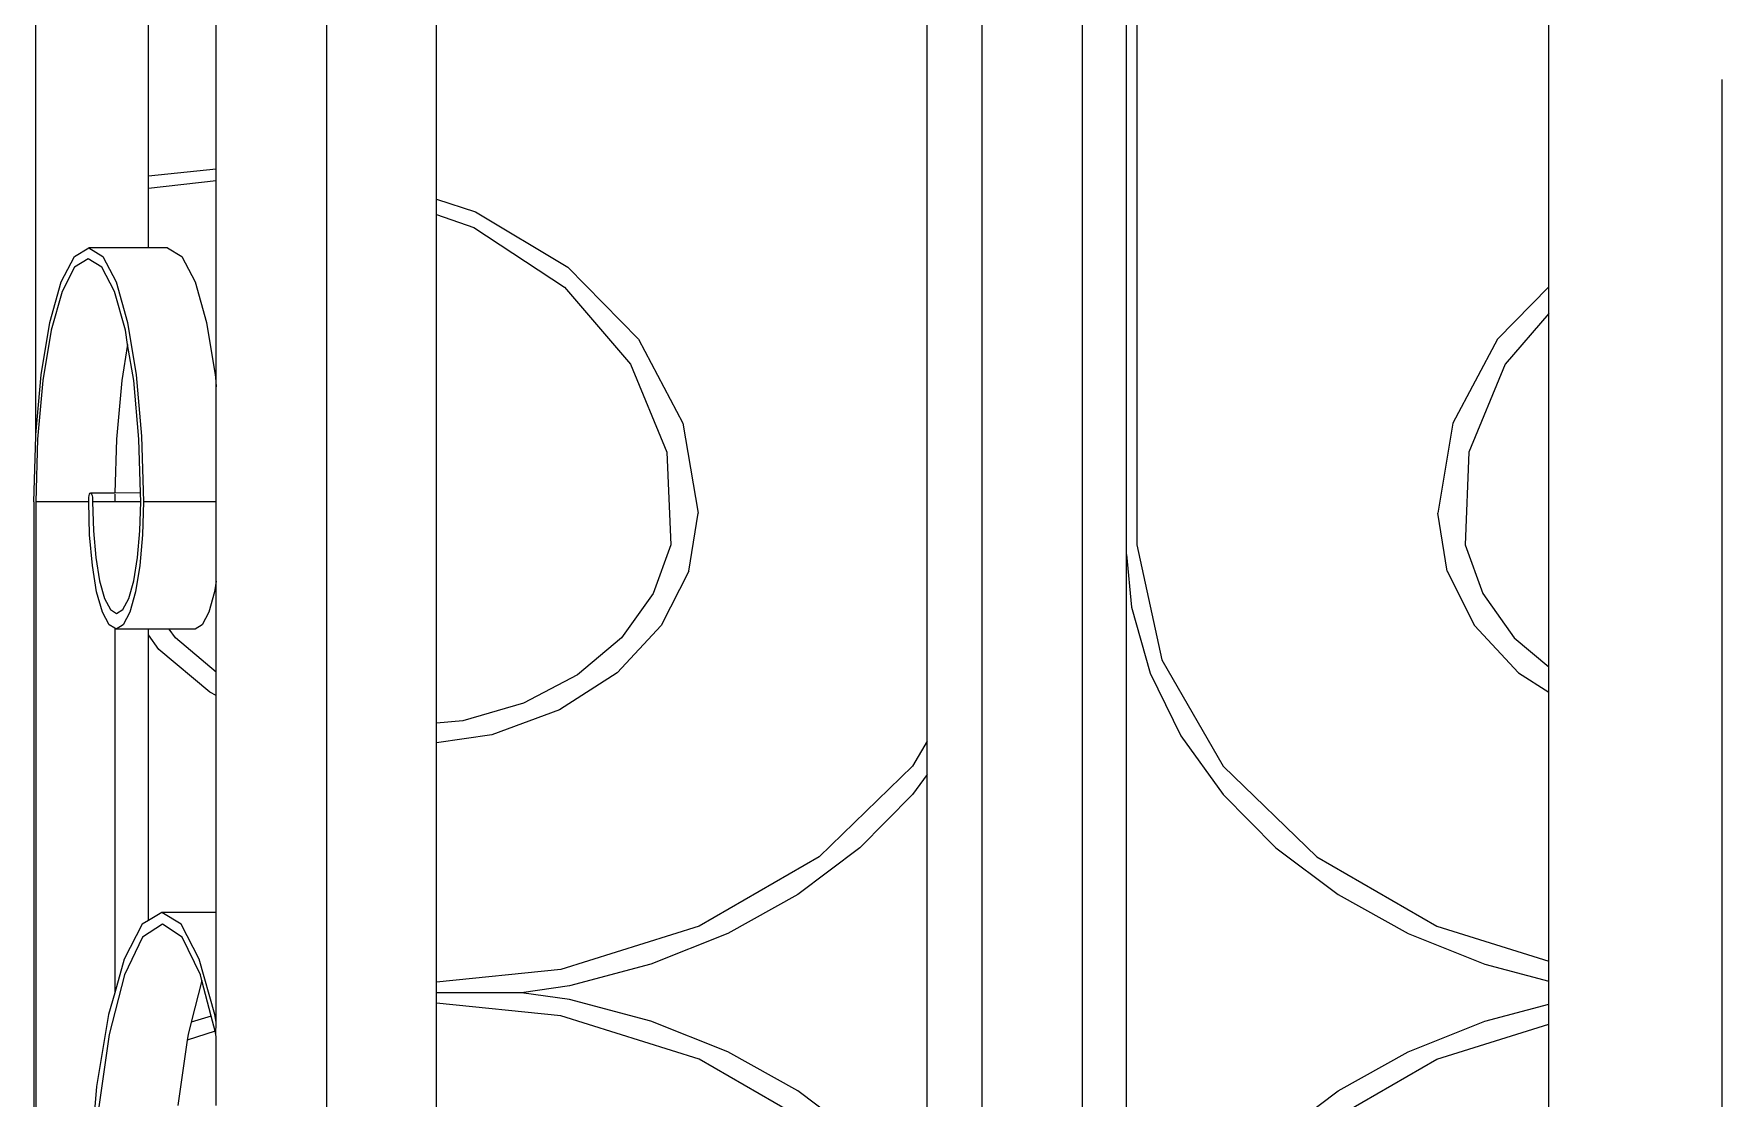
# Model space of a CAD drawing. Header units: millimetres. Extents: x 173236 to 801264, y -94969 to 615039.
# Drawn here: x 498805.3 to 498954, y -1608.7 to -1515 of the extents above; entities that cross this region are included whole.
import ezdxf

# ---------------------------------------------------------------- set-up
doc = ezdxf.new("R2010")
doc.units = ezdxf.units.MM
doc.header["$MEASUREMENT"] = 0
doc.layers.add('VOX-A-WALL-PATT', color=233, linetype='Continuous')

# ---------------------------------------------------------------- blocks, each defined once
blk = doc.blocks.new('STAIRCASE')
at = {"layer": 'VOX-A-WALL-PATT'}
for p, q in [((498805.46, -1550.32), (498805.46, -1355.81)), ((498815.39, -1527.53), (498815.39, -1374.43)), ((498821.35, -1526.91), (498821.35, -1384.83)), ((498831.08, -2166.99), (498831.08, -1397.19)), ((498888.8, -1679.53), (498888.8, -1463.33)), ((498897.63, -1660.68), (498897.63, -1471.46)), ((498883.94, -1577.29), (498883.94, -1477.01)), ((498901.5, -1560.85), (498901.5, -1489.73)), ((498902.4, -1490.44), (498902.4, -1560)), ((498840.75, -1529.57), (498840.75, -1499.84)), ((498938.68, -1537.29), (498938.68, -1508.23)), ((498953.96, -2292.21), (498953.96, -1519.04)), ((498815.39, -1527.53), (498821.35, -1526.91)), ((498821.35, -1527.94), (498821.35, -1526.91)), ((498815.39, -1528.59), (498815.39, -1527.53)), ((498815.39, -1528.59), (498821.35, -1527.94)), ((498821.35, -1545.22), (498821.35, -1527.94)), ((498815.39, -1533.86), (498815.39, -1528.59)), ((498840.75, -1529.57), (498844.19, -1530.68)), ((498840.75, -1530.93), (498840.75, -1529.57)), ((498840.75, -1530.93), (498844.04, -1532.08)), ((498840.75, -1575.71), (498840.75, -1530.93)), ((498844.19, -1530.68), (498852.31, -1535.55)), ((498844.04, -1532.08), (498852.02, -1537.33)), ((498808.86, -1534.63), (498810.12, -1533.86)), ((498810.12, -1533.86), (498811.37, -1534.63)), ((498815.39, -1533.86), (498810.12, -1533.86)), ((498817.07, -1533.86), (498815.39, -1533.86)), ((498817.07, -1533.86), (498818.32, -1534.63)), ((498807.7, -1536.86), (498808.86, -1534.63)), ((498808.88, -1535.57), (498807.77, -1537.71)), ((498810.08, -1534.84), (498808.88, -1535.57)), ((498811.27, -1535.57), (498810.08, -1534.84)), ((498812.39, -1537.71), (498811.27, -1535.57)), ((498811.37, -1534.63), (498812.53, -1536.86)), ((498818.32, -1534.63), (498819.48, -1536.86)), ((498852.31, -1535.55), (498858.53, -1541.9)), ((498806.7, -1540.42), (498807.7, -1536.86)), ((498812.53, -1536.86), (498813.53, -1540.42)), ((498819.48, -1536.86), (498820.49, -1540.42)), ((498852.02, -1537.33), (498857.84, -1544.1)), ((498938.68, -1537.29), (498934.16, -1541.9)), ((498938.68, -1539.65), (498938.68, -1537.29)), ((498807.77, -1537.71), (498806.81, -1541.11)), ((498813.35, -1541.11), (498812.39, -1537.71)), ((498938.68, -1539.65), (498934.85, -1544.1)), ((498938.68, -1570.75), (498938.68, -1539.65)), ((498805.93, -1545.05), (498806.7, -1540.42)), ((498806.81, -1541.11), (498806.07, -1545.54)), ((498813.55, -1542.36), (498813.35, -1541.11)), ((498813.53, -1540.42), (498814.3, -1545.05)), ((498820.49, -1540.42), (498821.25, -1545.05)), ((498813.55, -1542.36), (498813.03, -1545.54)), ((498814.08, -1545.54), (498813.55, -1542.36)), ((498858.53, -1541.9), (498862.45, -1549.29)), ((498934.16, -1541.9), (498930.24, -1549.29)), ((498857.84, -1544.1), (498861.04, -1551.86)), ((498934.85, -1544.1), (498931.65, -1551.86)), ((498805.46, -1550.32), (498805.93, -1545.05)), ((498806.07, -1545.54), (498805.61, -1550.7)), ((498813.03, -1545.54), (498812.56, -1550.7)), ((498814.54, -1550.7), (498814.08, -1545.54)), ((498814.3, -1545.05), (498814.78, -1550.45)), ((498821.25, -1545.05), (498821.27, -1545.25)), ((498821.27, -1545.25), (498821.35, -1545.22)), ((498821.27, -1545.25), (498821.35, -1546.1)), ((498821.35, -1546.1), (498821.35, -1545.22)), ((498821.35, -1556.24), (498821.35, -1546.1)), ((498805.28, -1556.24), (498805.45, -1550.45)), ((498805.45, -1550.45), (498805.46, -1550.32)), ((498805.61, -1550.7), (498805.45, -1556.24)), ((498812.56, -1550.7), (498812.43, -1555.47)), ((498814.68, -1555.44), (498814.54, -1550.7)), ((498814.78, -1550.45), (498814.95, -1556.24)), ((498862.45, -1549.29), (498863.78, -1557.22)), ((498930.24, -1549.29), (498928.91, -1557.22)), ((498861.04, -1551.86), (498861.37, -1560)), ((498931.65, -1551.86), (498931.32, -1560)), ((498805.28, -1556.24), (498805.28, -1625.4)), ((498805.45, -1556.24), (498805.45, -1625.81)), ((498810.12, -1556.24), (498805.45, -1556.24)), ((498810.12, -1556.03), (498810.14, -1555.84)), ((498810.12, -1556.24), (498810.12, -1556.03)), ((498810.2, -1559.13), (498810.12, -1556.24)), ((498810.14, -1555.84), (498810.17, -1555.67)), ((498810.17, -1555.67), (498810.2, -1555.55)), ((498810.2, -1555.55), (498810.24, -1555.47)), ((498810.24, -1555.47), (498810.29, -1555.44)), ((498810.29, -1555.44), (498810.33, -1555.47)), ((498810.33, -1555.47), (498810.37, -1555.55)), ((498812.43, -1555.47), (498810.33, -1555.47)), ((498810.37, -1555.55), (498810.41, -1555.67)), ((498810.41, -1555.67), (498810.44, -1555.84)), ((498810.44, -1555.84), (498810.45, -1556.03)), ((498810.45, -1556.03), (498810.46, -1556.24)), ((498810.46, -1556.24), (498810.53, -1558.78)), ((498812.41, -1556.24), (498810.46, -1556.24)), ((498812.43, -1555.55), (498812.41, -1556.24)), ((498814.7, -1556.24), (498812.41, -1556.24)), ((498814.68, -1555.44), (498812.43, -1555.47)), ((498814.63, -1558.78), (498814.7, -1556.24)), ((498814.7, -1556.24), (498814.68, -1555.44)), ((498814.95, -1556.24), (498814.87, -1559.13)), ((498821.35, -1556.24), (498814.95, -1556.24)), ((498821.35, -1563.22), (498821.35, -1556.24)), ((498862.96, -1562.32), (498863.78, -1557.22)), ((498929.73, -1562.32), (498928.91, -1557.22)), ((498810.44, -1561.83), (498810.2, -1559.13)), ((498810.53, -1558.78), (498810.74, -1561.14)), ((498814.42, -1561.14), (498814.63, -1558.78)), ((498814.87, -1559.13), (498814.63, -1561.83)), ((498861.37, -1560), (498859.83, -1564.3)), ((498901.5, -1638.05), (498901.5, -1560.85)), ((498901.5, -1560.85), (498901.94, -1565.51)), ((498902.4, -1560), (498904.62, -1570.13)), ((498931.32, -1560), (498932.87, -1564.3)), ((498810.82, -1564.15), (498810.44, -1561.83)), ((498810.74, -1561.14), (498811.08, -1563.18)), ((498814.08, -1563.18), (498814.42, -1561.14)), ((498814.63, -1561.83), (498814.24, -1564.15)), ((498862.96, -1562.32), (498860.53, -1567.11)), ((498929.73, -1562.32), (498932.16, -1567.11)), ((498811.08, -1563.18), (498811.52, -1564.73)), ((498813.64, -1564.73), (498814.08, -1563.18)), ((498821.35, -1563.22), (498821.19, -1564.15)), ((498821.35, -1571.23), (498821.35, -1563.22)), ((498811.32, -1565.93), (498810.82, -1564.15)), ((498811.52, -1564.73), (498812.03, -1565.71)), ((498813.13, -1565.71), (498813.64, -1564.73)), ((498814.24, -1564.15), (498813.74, -1565.93)), ((498821.19, -1564.15), (498820.69, -1565.93)), ((498859.83, -1564.3), (498857.04, -1568.19)), ((498901.94, -1565.51), (498903.59, -1571.3)), ((498932.87, -1564.3), (498935.65, -1568.19)), ((498811.91, -1567.05), (498811.32, -1565.93)), ((498812.41, -1567.35), (498811.91, -1567.05)), ((498812.03, -1565.71), (498812.58, -1566.05)), ((498813.16, -1567.05), (498812.53, -1567.43)), ((498812.58, -1566.05), (498813.13, -1565.71)), ((498813.74, -1565.93), (498813.16, -1567.05)), ((498820.11, -1567.05), (498819.48, -1567.43)), ((498820.69, -1565.93), (498820.11, -1567.05)), ((498812.41, -1567.35), (498812.41, -1599.45)), ((498812.53, -1567.43), (498812.41, -1567.35)), ((498815.39, -1567.43), (498812.53, -1567.43)), ((498815.39, -1567.93), (498815.39, -1567.43)), ((498817.21, -1567.43), (498815.39, -1567.43)), ((498816.3, -1569.24), (498815.39, -1567.93)), ((498815.39, -1593.09), (498815.39, -1567.93)), ((498817.76, -1568.19), (498817.21, -1567.43)), ((498819.48, -1567.43), (498817.21, -1567.43)), ((498821.35, -1571.23), (498817.76, -1568.19)), ((498857.04, -1568.19), (498853.17, -1571.47)), ((498860.53, -1567.11), (498856.66, -1571.27)), ((498932.16, -1567.11), (498936.03, -1571.27)), ((498935.65, -1568.19), (498938.68, -1570.75)), ((498820.8, -1573), (498816.3, -1569.24)), ((498821.35, -1573.27), (498821.35, -1571.23)), ((498853.17, -1571.47), (498848.42, -1573.95)), ((498856.66, -1571.27), (498851.59, -1574.54)), ((498903.59, -1571.3), (498906.3, -1576.83)), ((498904.62, -1570.13), (498910.02, -1579.49)), ((498936.03, -1571.27), (498938.68, -1572.98)), ((498938.68, -1572.98), (498938.68, -1570.75)), ((498821.35, -1573.27), (498820.8, -1573)), ((498938.68, -1596.69), (498938.68, -1572.98)), ((498821.35, -1592.38), (498821.35, -1573.27)), ((498848.42, -1573.95), (498843.07, -1575.5)), ((498843.07, -1575.5), (498840.75, -1575.71)), ((498840.75, -1577.45), (498840.75, -1575.71)), ((498851.59, -1574.54), (498845.63, -1576.73)), ((498845.63, -1576.73), (498840.75, -1577.45)), ((498840.75, -1598.52), (498840.75, -1577.45)), ((498883.94, -1577.29), (498882.67, -1579.49)), ((498883.94, -1580.23), (498883.94, -1577.29)), ((498906.3, -1576.83), (498910.02, -1582)), ((498882.67, -1579.49), (498874.43, -1587.48)), ((498883.94, -1580.23), (498882.67, -1582)), ((498883.94, -1618.67), (498883.94, -1580.23)), ((498910.02, -1579.49), (498918.27, -1587.48)), ((498882.67, -1582), (498878.03, -1586.69)), ((498910.02, -1582), (498914.66, -1586.69)), ((498874.43, -1587.48), (498863.87, -1593.59)), ((498878.03, -1586.69), (498872.56, -1590.8)), ((498914.66, -1586.69), (498920.13, -1590.8)), ((498918.27, -1587.48), (498928.82, -1593.59)), ((498872.56, -1590.8), (498866.39, -1594.25)), ((498920.13, -1590.8), (498926.31, -1594.25)), ((498814.84, -1593.43), (498813.24, -1596.49)), ((498815.39, -1593.09), (498814.84, -1593.43)), ((498816.62, -1593.43), (498814.87, -1594.56)), ((498816.55, -1592.38), (498815.39, -1593.09)), ((498818.26, -1593.43), (498816.55, -1592.38)), ((498821.35, -1592.38), (498816.55, -1592.38)), ((498818.36, -1594.56), (498816.62, -1593.43)), ((498819.86, -1596.49), (498818.26, -1593.43)), ((498821.35, -1602.06), (498821.35, -1592.38)), ((498863.87, -1593.59), (498851.68, -1597.42)), ((498928.82, -1593.59), (498938.68, -1596.69)), ((498814.87, -1594.56), (498813.27, -1597.89)), ((498819.97, -1597.89), (498818.36, -1594.56)), ((498866.39, -1594.25), (498859.63, -1596.95)), ((498926.31, -1594.25), (498933.06, -1596.95)), ((498813.24, -1596.49), (498812.41, -1599.45)), ((498821.23, -1601.36), (498819.86, -1596.49)), ((498938.68, -1598.44), (498938.68, -1596.69)), ((498813.27, -1597.89), (498811.92, -1603.13)), ((498820.09, -1598.37), (498819.97, -1597.89)), ((498851.68, -1597.42), (498840.75, -1598.52)), ((498859.63, -1596.95), (498852.45, -1598.85)), ((498933.06, -1596.95), (498938.68, -1598.44)), ((498812.41, -1599.45), (498811.87, -1601.36)), ((498820.09, -1598.37), (498819.15, -1602.06)), ((498820.91, -1601.53), (498820.09, -1598.37)), ((498840.75, -1599.45), (498840.75, -1598.52)), ((498848.24, -1599.45), (498840.75, -1599.45)), ((498840.75, -1600.38), (498840.75, -1599.45)), ((498852.45, -1598.85), (498848.24, -1599.45)), ((498852.45, -1600.05), (498848.24, -1599.45)), ((498938.68, -1600.47), (498938.68, -1598.44)), ((498851.68, -1601.48), (498840.75, -1600.38)), ((498840.75, -1621.45), (498840.75, -1600.38)), ((498859.63, -1601.95), (498852.45, -1600.05)), ((498933.06, -1601.95), (498938.68, -1600.47)), ((498938.68, -1602.21), (498938.68, -1600.47)), ((498811.87, -1601.36), (498810.82, -1607.7)), ((498819.15, -1602.06), (498818.87, -1603.13)), ((498820.91, -1601.53), (498819.15, -1602.06)), ((498821.25, -1602.85), (498820.91, -1601.53)), ((498821.35, -1602.06), (498821.23, -1601.36)), ((498821.32, -1603.13), (498821.35, -1602.06)), ((498863.87, -1605.31), (498851.68, -1601.48)), ((498866.39, -1604.66), (498859.63, -1601.95)), ((498926.31, -1604.66), (498933.06, -1601.95)), ((498928.82, -1605.31), (498938.68, -1602.21)), ((498938.68, -1625.92), (498938.68, -1602.21)), ((498811.92, -1603.13), (498810.94, -1609.9)), ((498818.8, -1603.62), (498817.96, -1609.39)), ((498821.25, -1602.85), (498818.8, -1603.62)), ((498818.87, -1603.13), (498818.8, -1603.62)), ((498821.32, -1603.13), (498821.25, -1602.85)), ((498821.35, -1603.33), (498821.32, -1603.13)), ((498821.35, -1609.39), (498821.35, -1603.33)), ((498874.43, -1611.42), (498863.87, -1605.31)), ((498872.56, -1608.1), (498866.39, -1604.66)), ((498918.27, -1611.42), (498928.82, -1605.31)), ((498920.13, -1608.1), (498926.31, -1604.66)), ((498810.82, -1607.7), (498810.16, -1615.09)), ((498878.03, -1612.21), (498872.56, -1608.1)), ((498914.66, -1612.21), (498920.13, -1608.1))]:
    blk.add_line(p, q, dxfattribs=at)

msp = doc.modelspace()

# ---------------------------------------------------------------- block references
msp.add_blockref('STAIRCASE', (0, 0))

doc.saveas('drawing.dxf')
